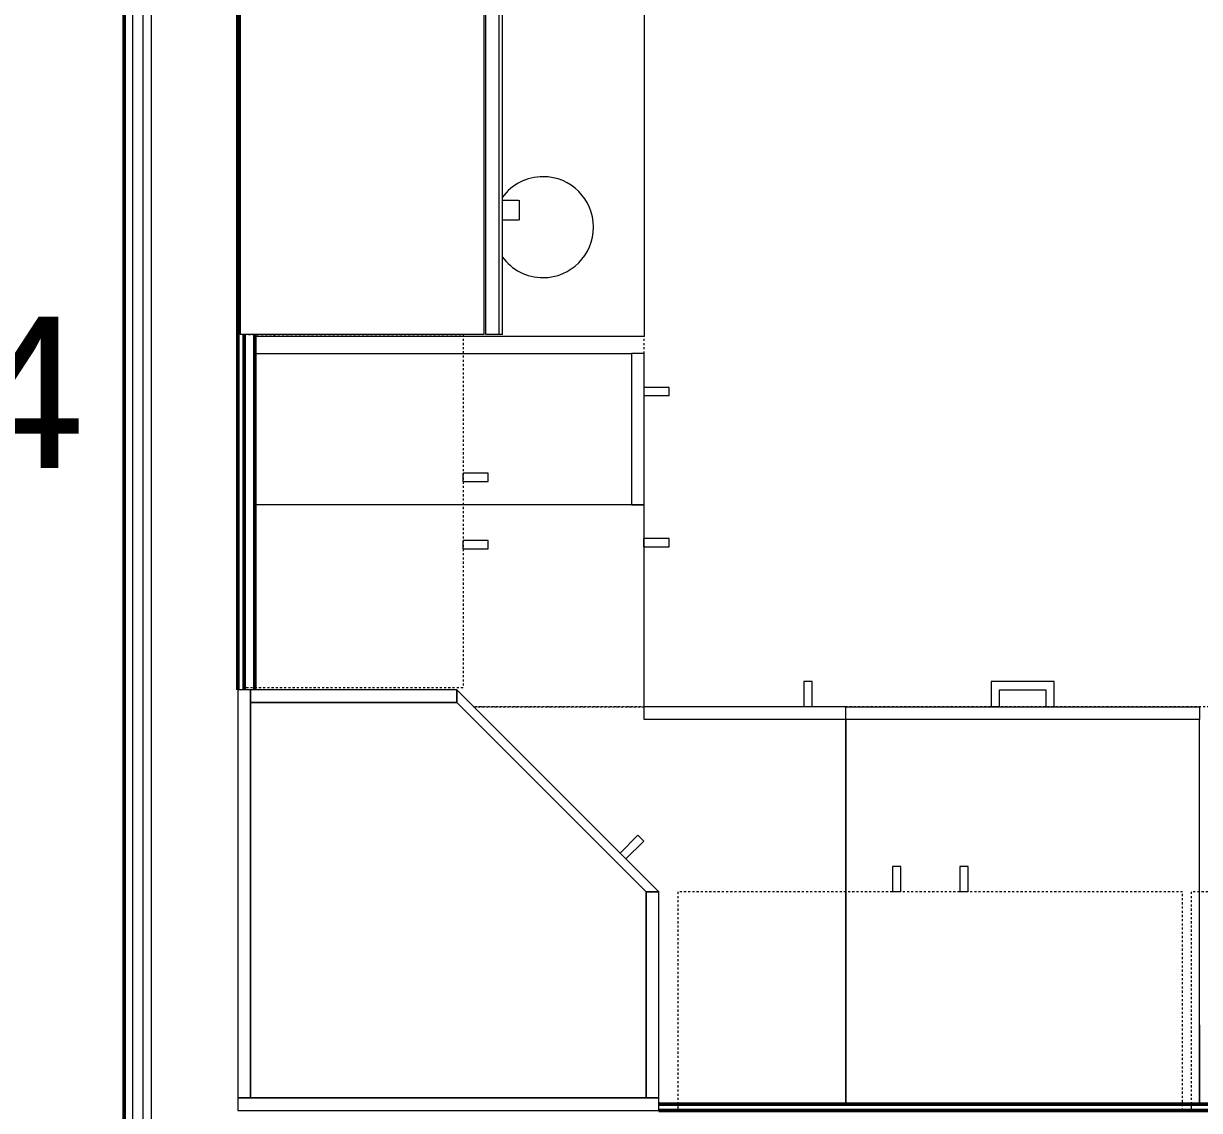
# Model space of a CAD drawing. Header units: inches. Extents: x -4266 to -1814, y 9706 to 12441.
# Drawn here: x -3415.8 to -3345.9, y 10651.4 to 10716 of the extents above; entities that cross this region are included whole.
import ezdxf

# ---------------------------------------------------------------- set-up
doc = ezdxf.new("R2010")
doc.units = ezdxf.units.IN
doc.header["$MEASUREMENT"] = 0
doc.linetypes.add('Dash', pattern=[0.25, 0.125, -0.125])
for name, color, linetype, lineweight in [('A-ANNO-DIMS', 211, 'Continuous', 9), ('A-ANNO-DIMS-96', 211, 'Continuous', 9), ('A-WALL', 113, 'Continuous', 13), ('A-WALL-3', 250, 'Continuous', 50), ('G-ANNO-SYMB-2', 111, 'Continuous', 9), ('I-WALL-3', 2, 'Continuous', 50), ('Q-CASE', 31, 'Continuous', 9), ('Q-CASE-2', 7, 'Continuous', 9), ('Q-CASE-4', 7, 'Dash', 9), ('Q-CASE-HDLN-1', 7, 'Dash', 9), ('Q-SPCQ-2', 7, 'Continuous', 9)]:
    doc.layers.add(name, color=color, linetype=linetype, lineweight=lineweight)
doc.styles.add('Arial_1', font='arial.ttf', dxfattribs={"height": 9})
doc.styles.add('Century Gothic', font='ufonts.com_century-gothic.ttf', dxfattribs={"height": 9})
doc.dimstyles.new('OD__1_16__Tol__', dxfattribs={"dimscale": 12, "dimtxt": 9.397514, "dimasz": 1, "dimexe": 0.75, "dimexo": 0.5, "dimgap": 0.125, "dimtad": 1, "dimdec": 4, "dimrnd": 0.0625, "dimzin": 3, "dimdsep": 46, "dimlunit": 4, "dimtxsty": 'Century Gothic', "dimblk1": 'OBLIQUE', "dimblk2": 'OBLIQUE', "dimsah": 1, "dimcen": 0.09, "dimdle": 0.75, "dimazin": 0, "dimtfac": 1, "dimtdec": 4, "dimtix": 1, "dimtmove": 0, "dimatfit": 3, "dimfxl": 1, "dimtvp": 1, "dimtfill": 1, "dimfrac": 2, "dimtolj": 1, "dimtzin": 0, "dimarcsym": 2})

# ---------------------------------------------------------------- blocks, each defined once
blk = doc.blocks.new('DIMBLOCK6-FLOOR PLAN - 1ST FLOOR')
at = {"layer": 'A-ANNO-DIMS-96'}
for p, q in [((-3829.324, 11540.989), (-3829.324, 10271.308)), ((-3829.324, 10280.308), (-3829.324, 11540.989)), ((-3338.724, 10282.793), (-3338.724, 10271.308)), ((-3338.724, 10280.308), (-3338.724, 10282.793)), ((-3838.324, 10280.308), (-3338.724, 10280.308))]:
    blk.add_line(p, q, dxfattribs=at)
at = {"layer": 'A-ANNO-DIMS-96', "lineweight": 50}
for p, q in [((-3829.324, 10280.308), (-3823.324, 10286.308)), ((-3338.724, 10280.308), (-3332.724, 10286.308)), ((-3829.324, 10280.308), (-3835.324, 10274.308)), ((-3338.724, 10280.308), (-3344.724, 10274.308))]:
    blk.add_line(p, q, dxfattribs=at)
at = {"layer": 'A-ANNO-DIMS-96', "color": 0, "char_height": 9, "attachment_point": 1, "line_spacing_factor": 0.984502, "style": 'Century Gothic', "bg_fill": 3, "box_fill_scale": 1.25, "bg_fill_color": 256, "bg_fill_true_color": 13158600, "bg_fill_transparency": 0}
for s, insert, width in [('40\' - 10 5/8"', (-3618.258, 10293.343), 82.16113), ('490.6', (-3599.761, 10275.576), 37.76906)]:
    blk.add_mtext(s, dxfattribs=dict(at, insert=insert, width=width))
blk = doc.blocks.new('_Oblique')
at = {"color": 0, "linetype": 'ByBlock', "lineweight": -2}
blk.add_line((-0.5, -0.5), (0.5, 0.5), dxfattribs=at)

msp = doc.modelspace()

# ---------------------------------------------------------------- linework, layer by layer
at = {"layer": 'A-WALL'}
for p, q in [((-3409.29874, 10450.9144), (-3409.29874, 10813.4894)), ((-3408.67374, 10451.5394), (-3408.67374, 10813.4894)), ((-3408.17374, 10452.0394), (-3408.17374, 10813.4894)), ((-3402.67374, 10676.4144), (-3402.67374, 10697.54501))]:
    msp.add_line(p, q, dxfattribs=at)
at = {"layer": 'I-WALL-3'}
for p, q in [((-3409.79874, 10813.4894), (-3409.79874, 10450.4144)), ((-3402.04874, 10676.4144), (-3402.04874, 10697.54501))]:
    msp.add_line(p, q, dxfattribs=at)

# ---------------------------------------------------------------- next in the draw order: dimensions: what is measured, and where the dimension line sits
at = {"layer": 'A-ANNO-DIMS'}
dim = msp.add_linear_dim(base=(-3338.72374, 10280.30762), p1=(-3829.32374, 11546.9894), p2=(-3338.72374, 10288.7929), dimstyle='OD__1_16__Tol__', override={"dimpost": '<>\\X', "dimfxl": 1350.461691}, dxfattribs=at)
dim.commit()
dim.dimension.update_dxf_attribs({"geometry": 'DIMBLOCK6-FLOOR PLAN - 1ST FLOOR', "text_midpoint": (-3584.02374, 10280.30762)})

# ---------------------------------------------------------------- next in the draw order: linework, layer by layer
at = {"layer": 'A-WALL-3'}
for p, q in [((-3403.05014, 10740.4269), (-3403.05014, 10676.4144)), ((-3402.67514, 10676.4144), (-3402.67514, 10697.54501)), ((-3252.83483, 10651.7894), (-3378.05014, 10651.7894)), ((-3378.05014, 10651.4144), (-3252.83483, 10651.4144))]:
    msp.add_line(p, q, dxfattribs=at)
at = {"layer": 'Q-CASE'}
for p, q in [((-3390.05014, 10676.4144), (-3390.05014, 10675.6644)), ((-3378.05014, 10664.4144), (-3390.05014, 10676.4144)), ((-3390.05014, 10675.6644), (-3378.80014, 10664.4144)), ((-3378.80014, 10664.4144), (-3378.05014, 10664.4144))]:
    msp.add_line(p, q, dxfattribs=at)
at = {"layer": 'Q-CASE-2'}
for p, q in [((-3402.92374, 10727.4269), (-3402.92374, 10697.54501)), ((-3388.43555, 10727.4269), (-3388.43555, 10697.54501)), ((-3388.31744, 10697.54501), (-3388.31744, 10727.4269)), ((-3387.53004, 10697.54501), (-3387.53004, 10727.4269)), ((-3387.3244, 10697.54501), (-3387.3244, 10727.4269)), ((-3387.28896, 10705.53713), (-3386.37376, 10705.53713)), ((-3386.32459, 10704.34502), (-3386.32459, 10705.53713)), ((-3386.37376, 10704.34502), (-3387.28896, 10704.34502)), ((-3388.43555, 10697.54501), (-3402.92374, 10697.54501)), ((-3387.53004, 10697.54501), (-3388.31744, 10697.54501)), ((-3387.3244, 10697.54501), (-3387.53004, 10697.54501)), ((-3402.04874, 10696.4144), (-3379.67374, 10696.4144)), ((-3378.92374, 10696.4144), (-3379.67374, 10696.4144)), ((-3379.67374, 10696.4144), (-3379.67374, 10687.4144)), ((-3378.92374, 10687.4144), (-3378.92374, 10696.4144)), ((-3378.92374, 10693.9144), (-3378.92374, 10694.40284)), ((-3377.42448, 10694.40284), (-3378.92374, 10694.40284)), ((-3378.92374, 10693.9144), (-3377.42448, 10693.9144)), ((-3377.42448, 10693.9144), (-3377.42448, 10694.40284)), ((-3389.67514, 10688.80656), (-3389.67514, 10689.29501)), ((-3388.17588, 10689.29501), (-3389.67514, 10689.29501)), ((-3388.17588, 10688.80656), (-3388.17588, 10689.29501)), ((-3389.67514, 10688.80656), (-3388.17588, 10688.80656)), ((-3378.92374, 10687.4144), (-3402.04874, 10687.4144)), ((-3379.67374, 10687.4144), (-3402.04874, 10687.4144)), ((-3379.67374, 10687.4144), (-3378.92374, 10687.4144)), ((-3378.92374, 10674.6644), (-3378.92374, 10687.4144)), ((-3378.92374, 10675.4144), (-3378.92374, 10687.4144)), ((-3389.67514, 10684.80656), (-3389.67514, 10685.29501)), ((-3388.17588, 10685.29501), (-3389.67514, 10685.29501)), ((-3389.67514, 10684.80656), (-3388.17588, 10684.80656)), ((-3388.17588, 10684.80656), (-3388.17588, 10685.29501)), ((-3378.9278, 10684.92595), (-3378.9278, 10685.4144)), ((-3377.42854, 10685.4144), (-3378.9278, 10685.4144)), ((-3378.9278, 10684.92595), (-3377.42854, 10684.92595)), ((-3377.42854, 10684.92595), (-3377.42854, 10685.4144)), ((-3403.05014, 10676.4144), (-3403.05014, 10652.1644)), ((-3402.30014, 10676.4144), (-3403.05014, 10676.4144)), ((-3390.05014, 10676.4144), (-3402.30014, 10676.4144)), ((-3402.30014, 10676.4144), (-3402.30014, 10675.6644)), ((-3402.30014, 10652.1644), (-3402.30014, 10676.4144)), ((-3390.05014, 10675.6644), (-3390.05014, 10676.4144)), ((-3368.93529, 10676.91365), (-3369.42374, 10676.91365)), ((-3369.42374, 10676.91365), (-3369.42374, 10675.4144)), ((-3368.93529, 10675.4144), (-3368.93529, 10676.91365)), ((-3354.54874, 10676.9144), (-3358.29874, 10676.9144)), ((-3358.29874, 10676.9144), (-3358.29874, 10675.4144)), ((-3357.79936, 10675.4144), (-3357.79936, 10676.41502)), ((-3357.79936, 10676.41502), (-3355.04811, 10676.41502)), ((-3355.04811, 10676.41502), (-3355.04811, 10675.4144)), ((-3354.54874, 10675.4144), (-3354.54874, 10676.9144)), ((-3390.05014, 10675.6644), (-3402.30014, 10675.6644)), ((-3402.30014, 10675.6644), (-3402.30014, 10652.1644)), ((-3402.30014, 10675.6644), (-3390.05014, 10675.6644)), ((-3378.80014, 10664.4144), (-3390.05014, 10675.6644)), ((-3366.92374, 10675.4144), (-3378.92374, 10675.4144)), ((-3378.92374, 10674.6644), (-3378.92374, 10675.4144)), ((-3368.93529, 10675.4144), (-3369.42374, 10675.4144)), ((-3366.92374, 10675.4144), (-3345.92374, 10675.4144)), ((-3366.92374, 10674.6644), (-3366.92374, 10675.4144)), ((-3366.92374, 10651.7894), (-3366.92374, 10675.4144)), ((-3357.79936, 10675.4144), (-3358.29874, 10675.4144)), ((-3355.04811, 10675.4144), (-3354.54874, 10675.4144)), ((-3345.92374, 10675.4144), (-3345.92374, 10674.6644)), ((-3366.92374, 10674.6644), (-3378.92374, 10674.6644)), ((-3345.92374, 10674.6644), (-3366.92374, 10674.6644)), ((-3366.92374, 10674.6644), (-3366.92374, 10651.7894)), ((-3345.92374, 10651.7894), (-3345.92374, 10674.6644)), ((-3379.2881, 10667.77263), (-3380.34824, 10666.71249)), ((-3380.00285, 10666.36711), (-3378.94272, 10667.42724)), ((-3378.94272, 10667.42724), (-3379.2881, 10667.77263)), ((-3363.67374, 10665.91365), (-3364.16218, 10665.91365)), ((-3364.16218, 10665.91365), (-3364.16218, 10664.4144)), ((-3363.67374, 10664.4144), (-3363.67374, 10665.91365)), ((-3359.67374, 10665.91365), (-3360.16218, 10665.91365)), ((-3360.16218, 10665.91365), (-3360.16218, 10664.4144)), ((-3359.67374, 10664.4144), (-3359.67374, 10665.91365)), ((-3378.80014, 10652.1644), (-3378.80014, 10664.4144)), ((-3378.05014, 10664.4144), (-3378.80014, 10664.4144)), ((-3378.80014, 10664.4144), (-3378.80014, 10652.1644)), ((-3378.05014, 10652.1644), (-3378.05014, 10664.4144)), ((-3363.67374, 10664.4144), (-3364.16218, 10664.4144)), ((-3359.67374, 10664.4144), (-3360.16218, 10664.4144)), ((-3345.92374, 10656.51176), (-3345.92374, 10651.7894)), ((-3345.92374, 10656.51176), (-3345.92374, 10651.7894)), ((-3403.05014, 10652.1644), (-3402.30014, 10652.1644)), ((-3378.05014, 10652.1644), (-3403.05014, 10652.1644)), ((-3403.05014, 10652.1644), (-3403.05014, 10651.4144)), ((-3402.30014, 10652.1644), (-3378.80014, 10652.1644)), ((-3378.80014, 10652.1644), (-3378.05014, 10652.1644)), ((-3378.05014, 10651.4144), (-3378.05014, 10652.1644)), ((-3403.05014, 10651.4144), (-3378.05014, 10651.4144))]:
    msp.add_line(p, q, dxfattribs=at)
at = {"layer": 'Q-CASE-4'}
for p, q in [((-3402.67514, 10676.54501), (-3402.67514, 10697.54501)), ((-3402.67514, 10697.54501), (-3389.67514, 10697.54501)), ((-3389.67514, 10697.54501), (-3389.67514, 10676.54501)), ((-3389.67514, 10676.54501), (-3402.67514, 10676.54501)), ((-3376.92374, 10664.4144), (-3376.92374, 10651.4144)), ((-3346.92374, 10664.4144), (-3376.92374, 10664.4144)), ((-3346.92374, 10651.4144), (-3346.92374, 10664.4144)), ((-3346.42374, 10664.4144), (-3346.42374, 10651.4144)), ((-3313.42374, 10664.4144), (-3346.42374, 10664.4144)), ((-3376.92374, 10651.4144), (-3346.92374, 10651.4144)), ((-3346.42374, 10651.4144), (-3313.42374, 10651.4144))]:
    msp.add_line(p, q, dxfattribs=at)
at = {"layer": 'Q-CASE-HDLN-1'}
for p, q in [((-3378.92374, 10675.4144), (-3378.92374, 10697.4269)), ((-3252.83483, 10675.4144), (-3389.05014, 10675.4144)), ((-3389.05014, 10675.4144), (-3378.92374, 10675.4144))]:
    msp.add_line(p, q, dxfattribs=at)
at = {"layer": 'Q-SPCQ-2'}
for p, q in [((-3378.92374, 10727.4269), (-3378.92374, 10697.4269)), ((-3378.92374, 10697.4269), (-3402.04874, 10697.4269)), ((-3400.92374, 10697.54501), (-3400.92374, 10697.4269))]:
    msp.add_line(p, q, dxfattribs=at)
for start, end in [(90, 143.8773135), (270, 90), (216.1226865, 270)]:
    msp.add_arc((-3384.92374, 10703.9269), 3, start, end, dxfattribs=at)

# ---------------------------------------------------------------- next in the draw order: texts
at = {"layer": 'G-ANNO-SYMB-2', "insert": (-3419.1353, 10698.608), "char_height": 9, "width": 8.484, "attachment_point": 1, "style": 'Arial_1'}
msp.add_mtext('4', dxfattribs=at)

doc.saveas('drawing.dxf')
